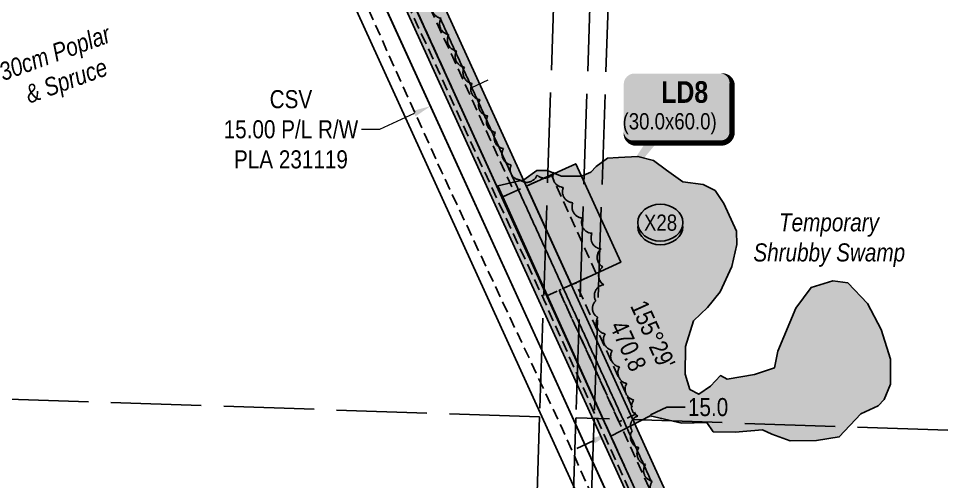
# Model space of a CAD drawing. Extents: x 347027 to 353466, y 6157949 to 6165050.
# Drawn here: x 350198 to 350711, y 6159981 to 6160237 of the extents above; entities that cross this region are included whole.
import ezdxf
from ezdxf.enums import TextEntityAlignment as Align

# ---------------------------------------------------------------- set-up
doc = ezdxf.new("R2010")
doc.units = 0
doc.header["$LTSCALE"] = 5
doc.header["$PDSIZE"] = 20
for name, pattern in [('0', [1, 1, 0]), ('foc-UNSURVEYED', [12.5, 10, -2.5]), ('HIDDEN2', [1.875, 1.25, -0.625]), ('PHANTOM', [25, 12.5, -2.5, 2.5, -2.5, 2.5, -2.5]), ('UG_PIPE', [1.875, 1.25, -0.625])]:
    doc.linetypes.add(name, pattern=pattern)
doc.layers.get('Defpoints').update_dxf_attribs({"color": 9})
for name, color, linetype in [('AS-PIPE-UG', 44, 'UG_PIPE'), ('C-RW', 13, 'Continuous'), ('F-RW', 190, 'Continuous'), ('L-BD', 7, 'Continuous'), ('L-USEC', 7, 'foc-UNSURVEYED'), ('P-CROSSINGS', 250, 'Continuous'), ('P-PROPOSED', 10, 'Continuous'), ('P-PROPOSED-H', 21, 'Continuous'), ('P-TEMP-BLOCKS', 250, 'Continuous'), ('P-TEMP-H', 41, 'Continuous'), ('P-TEMP_LOG DECK', 46, 'Continuous'), ('P-TXT', 4, 'Continuous'), ('P-WORKAREA', 113, 'Continuous'), ('P-WORKAREA-H', 111, 'Continuous'), ('T-BUSH', 110, '0'), ('T-BUSH-T', 110, 'Continuous'), ('T-EXISTING TFA', 220, 'HIDDEN2'), ('WETLAND', 143, 'Continuous'), ('WETLAND - SWAMP - H', 8, 'PHANTOM'), ('WETLAND-T', 146, 'Continuous')]:
    doc.layers.add(name, color=color, linetype=linetype)
doc.layers.add('C-RW-T', color=13, linetype='Continuous', lineweight=9)
doc.styles.add('100L', font='ARIALN.TTF', dxfattribs={"height": 11})
doc.styles.add('80', font='ARIALN.TTF', dxfattribs={"height": 10})
doc.styles.add('80CG', font='ARIALN.TTF', dxfattribs={"height": 10})
doc.styles.add('80L', font='ARIALN.TTF', dxfattribs={"height": 10})
doc.styles.add('BOLD', font='ARIALNB.TTF')
doc.styles.add('Crossing', font='ARIALN.TTF', dxfattribs={"height": 10})
doc.dimstyles.new('Compass 5 000', dxfattribs={"dimscale": 5, "dimtxt": 9, "dimasz": 2, "dimexe": 0.2, "dimexo": 0.0625, "dimgap": 0.5, "dimtad": 0, "dimtih": 1, "dimtoh": 1, "dimzin": 0, "dimdsep": 46, "dimtxsty": '80CG', "dimcen": 0.1, "dimse1": 1, "dimse2": 1, "dimclrd": 256, "dimclrt": 256, "dimaunit": 1, "dimadec": 4, "dimazin": 0, "dimtfac": 0.06, "dimtofl": 0, "dimtmove": 0, "dimatfit": 1, "dimfxl": 0.2, "dimtolj": 1, "dimtzin": 0, "dimlwd": -1, "dimarcsym": 0})

# ---------------------------------------------------------------- blocks, each defined once
blk = doc.blocks.new('*D123')
at = {"layer": 'C-RW-T', "transparency": 16777216}
for p, q in [((350449.3016922963, 6160199.166008034), (350458.4010645263, 6160203.313468102)), ((350417.4747565072, 6160184.659408901), (350398.3046176583, 6160175.921730809)), ((350398.3046176583, 6160175.921730809), (350388.3046176583, 6160175.921730809))]:
    blk.add_line(p, q, dxfattribs=at)
for points in [[(350448.6104489514, 6160200.682570073), (350449.9929356412, 6160197.649445996), (350440.2023200663, 6160195.018547965)], [(350416.7835131623, 6160186.17597094), (350418.1659998521, 6160183.142846863), (350426.5741287372, 6160188.80686897)]]:
    blk.add_solid(points, dxfattribs=at)
at = {"layer": 'Defpoints', "color": 0, "transparency": 16777216}
for p in [(350426.5741287372, 6160188.80686897), (350446.8654836663, 6160180.399816303), (350433.2372923368, 6160174.18813731)]:
    blk.add_point(p, dxfattribs=at)
at = {"layer": 'C-RW-T', "transparency": 16777216, "insert": (350349.2186695002, 6160175.921730809), "char_height": 10, "attachment_point": 5, "style": '80CG'}
blk.add_mtext('\\A1;CSV\\P15.00 P/L R/W\\PPLA 231119', dxfattribs=at)
blk = doc.blocks.new('xing2')
h = blk.add_hatch(color=50)
h.dxf.hatch_style = 1
edge = h.paths.add_edge_path()
edge.add_ellipse((0, 0), major_axis=(-12.5, 0), ratio=0.8162973455633619, start_angle=0, end_angle=360)
h = blk.add_hatch(color=250)
h.dxf.hatch_style = 1
edge = h.paths.add_edge_path()
edge.add_ellipse((0, -2.047489049626165), major_axis=(-12.5, 0), ratio=0.8162973455633619, start_angle=0, end_angle=180)
edge.add_line((12.5, -2.047489049626165), (12.5, 0))
edge.add_ellipse((0, 0), major_axis=(-12.5, 0), ratio=0.8162973455633619, start_angle=0, end_angle=180, ccw=False)
edge.add_line((-12.5, 0), (-12.5, -2.047489049626165))
at = {"color": 250}
blk.add_ellipse((0, 0), major_axis=(-12.5, 0), ratio=0.8162973455633619, dxfattribs=at)
blk.add_ellipse((0, -2.047489049626165), major_axis=(-12.5, 0), ratio=0.8162973455633619, start_param=0, end_param=3.141592653589793, dxfattribs=at)
at = {"color": 250, "style": 'Crossing'}
blk.add_attdef('CROSSING', text='', height=9, dxfattribs=at).set_placement((0.08916442567715421, 0.0199513138486509), align=Align.MIDDLE_CENTER)
at = {"color": 250, "style": 'Crossing', "flags": 1}
for tag, p in [('OWNER', (0.08916442567715421, -12.49201765665748)), ('DESCRIPTION', (0.08916442567715421, -25.770021277247)), ('LOCATION', (0.08916442567715421, -39.30337514164421)), ('DWG_REF', (0.08916442567715421, -52.83672900604233))]:
    blk.add_attdef(tag, text='', height=9, dxfattribs=at).set_placement(p, align=Align.MIDDLE_CENTER)
blk = doc.blocks.new('*U219')
h = blk.add_hatch(color=191)
edge = h.paths.add_edge_path()
edge.add_line((-23.99999999999998, -20), (23.99999999999998, -20))
edge.add_arc((23.99999999999998, -14), 6, 270, 360)
edge.add_line((29.99999999999998, -14), (29.99999999999998, 12.5))
edge.add_arc((23.99999999999998, 12.5), 6, 0, 90)
edge.add_line((23.99999999999998, 18.5), (-23.99999999999998, 18.5))
edge.add_arc((-23.99999999999998, 12.5), 6, 90, 180)
edge.add_line((-29.99999999999998, 12.5), (-29.99999999999998, -14))
edge.add_arc((-23.99999999999998, -14), 6, 180, 270)
at = {"color": 250, "flags": 128}
blk.add_lwpolyline([(-23.99999999999998, -20, 3, 3, 0), (23.99999999999998, -20, 3, 3, 0.414213562373095), (29.99999999999998, -14, 3, 3, 0), (29.99999999999998, 12.5, 3, 0, 0.414213562373095), (23.99999999999998, 18.5, 0, 0, 0), (-23.99999999999998, 18.5, 0, 0, 0.414213562373095), (-29.99999999999998, 12.5, 0, 0, 0), (-29.99999999999998, -14, 0, 3, 0.414213562373095)], format="xyseb", close=True, dxfattribs=at)
at = {"flags": 128}
blk.add_lwpolyline([(-44.15561814868312, -58.75713613791452, 0, 7.5, 0), (-3.398394867633905e-15, 0, 0, 0, 0)], format="xyseb", dxfattribs=at)
at = {"color": 250}
for tag, p, height, style in [('TEMP_AREA_W1_001', (-9.212824010914055, 2.244292974654144), 12, 'BOLD'), ('ENTER_TEXT_001', (-30.65893587994544, -12.47010782646594), 9, '80')]:
    blk.add_attdef(tag, p, '', height=height, dxfattribs=dict(at, style=style))
blk = doc.blocks.new('*D236')
at = {"layer": 'Defpoints', "color": 0, "transparency": 16777216}
for p in [(350539.2478669062, 6160013.737948011), (350545.5892444002, 6159999.843267126), (350532.008683227, 6159993.645250367)]:
    blk.add_point(p, dxfattribs=at)
at = {"layer": 'P-TXT', "transparency": 16777216}
for p, q in [((350548.3452035938, 6160017.889871082), (350557.4425402819, 6160022.041794153)), ((350557.4425402819, 6160022.041794153), (350567.442540281, 6160022.041794153)), ((350516.569969045, 6160003.388008181), (350507.4726323574, 6159999.236085109))]:
    blk.add_line(p, q, dxfattribs=at)
for points in [[(350547.6532164151, 6160019.406093864), (350549.0371907721, 6160016.3736483), (350539.2478669062, 6160013.737948011)], [(350515.8779818662, 6160004.904230963), (350517.2619562233, 6160001.871785399), (350525.6673057331, 6160007.539931252)]]:
    blk.add_solid(points, dxfattribs=at)
at = {"layer": 'P-TXT', "transparency": 16777216, "insert": (350580.1949277306, 6160022.041794153), "char_height": 10, "attachment_point": 5, "style": '80CG'}
blk.add_mtext('\\A1;15.0', dxfattribs=at)

msp = doc.modelspace()

# ---------------------------------------------------------------- hatches: boundary and pattern name
at = {"layer": 'P-PROPOSED-H'}
h = msp.add_hatch(color=256, dxfattribs=at)
h.dxf.hatch_style = 1
h.paths.add_polyline_path([(349071.587695059, 6164537.693803868), (349086.5746355743, 6164537.17075627), (349067.3144586891, 6163985.306783213), (349085.0049456167, 6163919.000198466), (349074.3566629408, 6163607.537617608), (349069.582327014, 6163389.633695203), (349063.6566722145, 6163274.078215285), (349041.7106052457, 6163211.970695144), (349031.0910271434, 6162819.545426222), (349019.0534180521, 6162769.819122177), (349000.8498970688, 6162239.091058022), (348984.9625655333, 6162181.487504966), (349042.7849328308, 6162018.631527645), (349032.9464864926, 6161574.903176269), (349373.228227902, 6160914.37665403), (349533.9405277448, 6160881.02046957), (349622.6700173278, 6160762.61233374), (349747.6093361881, 6160761.904847627), (349747.7773915372, 6160766.902751134), (350146.77323472, 6160764.643382159), (350196.8484843011, 6160654.93929763), (350246.790137143, 6160654.570828808), (350406.6903704909, 6160304.186531629), (350602.1086272931, 6159876.002857098), (350612.6910618935, 6159864.848841377), (350870.1686735692, 6159300.713873299), (351063.1367612949, 6158877.919653248), (351095.8119970816, 6158809.659540432), (351136.6409825057, 6158724.365859018), (351202.1481676832, 6158592.506011025), (351209.7571143057, 6158577.189911848), (351214.2627771116, 6158567.998789966), (351285.680249643, 6158421.816395603), (351300.1828606416, 6158379.243327934), (351284.1610391886, 6158379.770350928), (351271.7905518177, 6158416.084473681), (351212.9108076521, 6158501.531053242), (351199.1800899486, 6158531.604950845), (351197.2291419685, 6158568.702100986), (351081.0212805421, 6158802.617681446), (350856.5263645708, 6159294.487368405), (350600.0885455082, 6159856.344144729), (350589.5060120554, 6159867.498264637), (350393.2550281776, 6160298.065572136), (350237.2614434671, 6160639.64465848), (350187.1525607621, 6160640.014361119), (350137.3887336256, 6160749.700218019), (349762.2749178325, 6160751.824351717), (349762.1068624835, 6160746.826448208), (349615.1363145442, 6160747.658689192), (349525.3405479364, 6160867.489755275), (349363.1742917508, 6160901.147711511), (349017.8696029966, 6161571.42436), (349027.7314903134, 6162016.209933873), (348969.2504004297, 6162180.921195151), (348985.9232811548, 6162241.372956179), (349004.1185802231, 6162771.861308414), (349016.1432954881, 6162821.534349201), (349026.7839568465, 6163214.738707689), (349048.7918134996, 6163277.021093057), (349054.5946778007, 6163390.182050271), (349059.366211367, 6163607.958071046), (349069.9415333659, 6163917.286549954), (349052.2496410448, 6163983.598402325), (349071.587695059, 6164537.693803868), (349086.5746355743, 6164537.17075627)])
at = {"layer": 'P-TEMP-H'}
h = msp.add_hatch(color=256, dxfattribs=at)
h.dxf.hatch_style = 1
h.paths.add_polyline_path([(350504.481184011, 6160089.880278761), (350531.8033338108, 6160102.357646765), (350506.8848778297, 6160156.922349336), (350479.6025265401, 6160144.463121359)])
at = {"layer": 'P-WORKAREA-H'}
h = msp.add_hatch(color=256, dxfattribs=at)
h.dxf.hatch_style = 1
h.paths.add_polyline_path([(350206.1616314862, 6160634.875288082), (350234.0481169186, 6160634.645970215), (350585.3042729364, 6159864.664314708), (350590.8509264909, 6159858.818073904), (350591.8258570667, 6159858.76744925), (350600.0885455082, 6159856.344144729), (350589.5060120554, 6159867.498264637), (350237.2614434671, 6160639.64465848), (350203.8721704588, 6160639.891003995)])
at = {"layer": 'WETLAND - SWAMP - H', "transparency": 33554483}
h = msp.add_hatch(color=256, dxfattribs=at)
h.dxf.hatch_style = 1
h.paths.add_polyline_path([(350548.1199647356, 6160017.208211209), (350526.3604077814, 6160005.96929008), (350463.8536422941, 6160144.699034173), (350478.09909807, 6160147.977736021), (350485.4092466983, 6160153.064086514), (350491.1404762913, 6160153.229321507), (350498.9767773698, 6160150.013650876), (350510.1609373832, 6160150.049297491), (350515.2612121845, 6160152.203939449), (350518.3225095079, 6160155.446995247), (350524.5029364355, 6160159.927176447), (350530.5124664919, 6160160.387234808), (350541.393542583, 6160160.987743017), (350550.064744285, 6160158.65654185), (350557.0991944261, 6160153.410154639), (350566.1808841616, 6160146.788791647), (350577.4063551906, 6160145.391630217), (350584.0964119551, 6160142.142911464), (350588.8962020652, 6160134.824498472), (350595.9332512158, 6160119.540193254), (350596.1480557331, 6160112.089592324), (350593.3428699812, 6160099.963127512), (350586.8619535653, 6160086.009891598), (350579.9457649825, 6160077.206502658), (350572.1285833193, 6160069.811136844), (350567.6618586073, 6160055.629172582), (350567.5266031155, 6160040.424887287), (350570.0669447653, 6160031.894134003), (350575.0211075008, 6160029.168966345), (350581.4880987167, 6160033.657407375), (350587.0540971001, 6160039.553871468), (350590.8372289582, 6160037.655341893), (350605.967160872, 6160040.099140086), (350617.0439229595, 6160043.860083355), (350618.7854812444, 6160053.087885858), (350628.7108037126, 6160076.891618526), (350637.2720079168, 6160088.323633322), (350649.2084555051, 6160092.109363645), (350657.5600510568, 6160090.916144529), (350668.5015604696, 6160079.472799888), (350676.0869467138, 6160065.064698022), (350681.1511091683, 6160048.576309099), (350681.2611064221, 6160034.813088366), (350677.7753924142, 6160026.395399384), (350674.4357922489, 6160022.857520116), (350664.8166209848, 6160018.278200268), (350652.8497206091, 6160005.600800694), (350640.2905791904, 6160003.517920035), (350625.6676757971, 6160003.38313941), (350615.5223574694, 6160007.105845208), (350610.289894377, 6160009.536190372), (350595.1269156553, 6160008.238639883), (350583.0748067013, 6160008.464775058), (350579.487358854, 6160013.523743655), (350565.7324044412, 6160013.127185754)])

# ---------------------------------------------------------------- linework, layer by layer
at = {"layer": 'AS-PIPE-UG', "flags": 128}
for points in [[(350606.233, 6159822.138999992), (350581.856, 6159876.102999992), (350566.294, 6159911.062999992), (350525.4850000005, 6160000.319), (350489.2420000006, 6160081.674999991), (350451.621, 6160162.818999992), (350393.162, 6160290.906999991), (350342.291, 6160403.922999992), (350307.912, 6160478.514), (350271.854, 6160556.686999992), (350225.734, 6160657.228), (350183.694, 6160750.234999992), (350178.989, 6160760.652999992), (350176.652, 6160765.131), (350174.165, 6160767.083999991), (350169.1490000005, 6160767.253), (350159.0260000005, 6160766.920999992), (350131.252, 6160766.155999992), (350038.4340000005, 6160766.883999991), (349962.199, 6160767.153), (349911.572, 6160767.318999992), (349821.1110000005, 6160768.301), (349768.2050000005, 6160768.169999992), (349704.173, 6160766.323999992), (349645.277, 6160766.557), (349615.536, 6160766.893999992), (349602.678, 6160766.994999992), (349595.3540000005, 6160767.123), (349591.057, 6160767.234999992), (349585.535, 6160768.047999992), (349582.122, 6160772.777), (349574.9050000006, 6160783.174999991), (349560.098, 6160802.907999991), (349541.923, 6160826.231999991), (349527.078, 6160845.882999992), (349522.007, 6160852.698999992), (349517.984, 6160857.477999992), (349509.628, 6160859.382999992), (349501.7530000005, 6160861.327999991), (349458.035, 6160870.268999992), (349397.6890000005, 6160882.357999992), (349372.382, 6160887.910999992), (349363.03, 6160889.733999992), (349359.052, 6160890.460999992), (349355.841, 6160893.737999992), (349350.972, 6160902.951999991), (349326.169, 6160951.044999992), (349297.167, 6161008.624999992), (349263.323, 6161077.611999991), (349237.2730000005, 6161132.677999992), (349206.647, 6161191.519999991), (349124.9440000005, 6161351.368), (349033.7720000005, 6161527.890999991), (349019.97, 6161555.458999991), (349012.1600000005, 6161570.786999991), (349010.9340000005, 6161579.501), (349012.873, 6161640.399), (349016.169, 6161754.346999992), (349018.203, 6161852.354999992), (349019.66, 6161927.098), (349021.134, 6162005.990999992), (349020.773, 6162015.834999992), (349016.857, 6162029.395999991), (348976.2150000005, 6162143.454999992), (348970.748, 6162158.468999991), (348968.334, 6162166.274), (348964.911, 6162175.796999992), (348964.2010000005, 6162182.670999992), (348966.936, 6162196.510999992), (348979.042, 6162236.427), (348979.873, 6162248.389), (348980.402, 6162266.584999992), (348981.091, 6162296.203999992), (348982.412, 6162332.920999992), (348996.6580000005, 6162748.658), (348994.563, 6162773.577), (348996.214, 6162780.968999991), (348998.701, 6162789.866999991), (349000.157, 6162796.316999991), (349009.3010000005, 6162832.047999992), (349010.858, 6162838.706999992), (349012.97, 6162849.729999992), (349016.0520000005, 6162901.997999991), (349018.784, 6163063.770999991), (349022.035, 6163145.950999992), (349025.679, 6163219.386999992), (349026.9250000005, 6163230.185), (349029.0680000006, 6163235.561), (349033.709, 6163247.645999991), (349038.683, 6163261.259999991), (349043.091, 6163274.224), (349044.189, 6163284.381), (349045.101, 6163310.608), (349048.614, 6163392.994999992), (349052.321, 6163534.578), (349055.417, 6163647.464999991), (349059.0340000005, 6163750.987999992), (349061.617, 6163816.330999992), (349060.481, 6163826.641999992), (349058.2310000006, 6163843.243999992), (349056.507, 6163864.629999992), (349059.206, 6163928.426999992), (349055.245, 6163953.173999991), (349047.717, 6163973.030999992), (349047.366, 6163984.450999992), (349047.801, 6164003.502999991), (349048.981, 6164029.196999991), (349049.861, 6164060.915999992), (349053.619, 6164118.509999991), (349056.581, 6164219.829), (349059.451, 6164307.085999992), (349063.279, 6164397.643999992), (349064.376, 6164460.371), (349063.394, 6164486.109999992)], [(350087.781386139, 6160907.060372166), (350148.6320000005, 6160782.437), (350167.0890000018, 6160735.804999991), (350259.3720000024, 6160537.733999992), (350318.7940000019, 6160404.907999991), (350371.062, 6160289.010999992), (350432.423, 6160152.888999962), (350498.822, 6160011.449999992), (350561.886, 6159869.689), (350588.7680000018, 6159811.789999962), (351156.225, 6158586.56999997), (351162.181, 6158572.517999992)]]:
    msp.add_lwpolyline(points, dxfattribs=at)
at = {"layer": 'C-RW', "flags": 128}
msp.add_lwpolyline([(349747.7773915372, 6160766.902751138), (350163.3191379512, 6160764.549688705), (350379.6138857551, 6160291.835885401), (350576.9005759403, 6159858.996267303), (350587.4858104116, 6159847.83930048), (351067.4811927514, 6158796.166582496), (351182.416663937, 6158564.812204854), (351184.3541945061, 6158527.970185919), (351199.8156246009, 6158494.105571138), (351258.2644831268, 6158409.284294969), (351268.1393334524, 6158380.296227152), (351284.1610391883, 6158379.770350932), (351271.7905518175, 6158416.084473681), (351212.9108076519, 6158501.531053246), (351199.1800899483, 6158531.604950854), (351197.2291419685, 6158568.702100994), (351081.0212805418, 6158802.617681449), (350600.0885455082, 6159856.344144729), (350589.5060120554, 6159867.498264641), (350393.2550281773, 6160298.06557214), (350175.6855471761, 6160774.477372495), (349592.6219880828, 6160777.779050288)], dxfattribs=at)
at = {"layer": 'F-RW', "flags": 128}
for points in [[(350566.5303737394, 6159845.045915372), (350142.1978789457, 6160774.66700103), (350137.6227242348, 6160784.688450469), (350115.3569159349, 6160834.134494164), (350070.3433857071, 6160932.763261348)], [(350087.1439550819, 6160932.20741954), (350132.2010330427, 6160833.577195737), (350150.4800000005, 6160792.646), (350488.1798678005, 6160053.646182062), (350583.4143965724, 6159844.180000581)]]:
    msp.add_lwpolyline(points, dxfattribs=at)
at = {"layer": 'L-USEC'}
for p, q in [((350514.2080000021, 6160820.957999944), (350486.9279999996, 6160016.740999985)), ((350534.3132337681, 6160820.27593147), (350507.0332363069, 6160016.059006394)), ((350544.3706478889, 6160819.934734438), (350517.0906517013, 6160015.717846818)), ((350486.9279999996, 6160016.740999985), (348876.4599999995, 6160069.968999985)), ((350486.9279999996, 6160016.740999985), (350459.6519999995, 6159212.523999953)), ((350507.0332363069, 6160016.059006394), (350479.7572396977, 6159211.842106269)), ((350517.0906517013, 6160015.717846818), (350489.8146567845, 6159211.500996706)), ((351212.6985544047, 6159992.762387951), (350507.0739734184, 6160016.167021303))]:
    msp.add_line(p, q, dxfattribs=at)
at = {"layer": 'P-PROPOSED', "flags": 128}
for points in [[(349747.7773915372, 6160766.902751134), (350146.77323472, 6160764.643382159), (350196.8484843011, 6160654.93929763), (350246.790137143, 6160654.570828808), (350406.6903704909, 6160304.186531629), (350602.1086272931, 6159876.002857098)], [(350589.5060120554, 6159867.498264637), (350393.2550281776, 6160298.065572136), (350237.2614434671, 6160639.64465848), (350187.1525607621, 6160640.014361119), (350137.3887336256, 6160749.700218019), (349762.2749178325, 6160751.824351717)]]:
    msp.add_lwpolyline(points, dxfattribs=at)
at = {"layer": 'P-PROPOSED'}
msp.add_polyline3d([(350431.7687822564, 6160237.666334519, 915.8256115862982), (350432.1830940982, 6160236.757349844, 915.7463658255103), (350432.5974059401, 6160235.848365169, 915.7000721164782), (350433.0117177819, 6160234.939380494, 915.6715236149481), (350433.4260296238, 6160234.030395818, 915.680790331284), (350433.8403414657, 6160233.121411143, 915.7754082568074), (350434.2546533076, 6160232.212426468, 915.777463579939), (350434.6689651494, 6160231.303441793, 915.7389713300466), (350435.0832769913, 6160230.394457117, 915.6836667456772), (350435.4975888332, 6160229.485472442, 915.7389517738093), (350435.911900675, 6160228.576487767, 915.7343762021716), (350436.3262125169, 6160227.667503091, 915.7232126542345), (350436.7405243587, 6160226.758518416, 915.7674141006855), (350437.1548362006, 6160225.84953374, 915.813763847571), (350437.5691480425, 6160224.940549065, 915.8772617829072), (350437.9834598843, 6160224.031564389, 915.9153976368491), (350438.3977717262, 6160223.122579714, 915.9127802134269), (350438.812083568, 6160222.213595039, 915.9249027621292), (350439.2263954099, 6160221.304610364, 915.9035220801288), (350439.6407072517, 6160220.395625688, 915.8452406190041), (350440.0550190936, 6160219.486641013, 915.8887009683036), (350440.4693309354, 6160218.577656338, 915.8703661762472), (350440.8836427773, 6160217.668671663, 915.860577321653), (350441.2979546192, 6160216.759686987, 915.8559021990719), (350441.7122664611, 6160215.850702312, 915.8387029961489), (350442.1265783029, 6160214.941717637, 915.8229494630502), (350442.5408901448, 6160214.032732962, 915.8350548291471), (350442.9552019867, 6160213.123748286, 915.8539896034769), (350443.3695138285, 6160212.214763611, 915.8677412322193), (350443.7838256704, 6160211.305778936, 915.9031798263107), (350444.1981375122, 6160210.39679426, 915.8957291236148), (350444.6124493541, 6160209.487809584, 915.8632236415352), (350445.026761196, 6160208.578824909, 915.8689530896079), (350445.4410730378, 6160207.669840234, 915.8843895047887), (350445.8553848797, 6160206.760855558, 915.8632989215703), (350446.2696967215, 6160205.851870883, 915.8695589013382), (350446.6840085634, 6160204.942886208, 915.887004150272), (350447.0983204052, 6160204.033901533, 915.8732204907815), (350447.5126322471, 6160203.124916857, 915.879712538848), (350447.926944089, 6160202.215932182, 915.8893672877731), (350448.3412559308, 6160201.306947507, 915.9644552810071), (350448.7555677727, 6160200.397962832, 916.0119088848717), (350449.1698796146, 6160199.488978156, 916.047607269058), (350449.5841914564, 6160198.579993481, 916.0175435027957), (350449.9985032983, 6160197.671008806, 915.9639861661936), (350450.4128151402, 6160196.762024131, 915.9513765741467), (350450.827126982, 6160195.853039455, 915.9834342432023), (350451.2414388239, 6160194.94405478, 915.981213138134), (350451.6557506658, 6160194.035070105, 915.9769547403689), (350452.0700625076, 6160193.126085429, 915.9749003910399), (350452.4843743495, 6160192.217100753, 915.9890515215914), (350452.8986861913, 6160191.308116078, 915.9789725343842), (350453.3129980332, 6160190.399131403, 915.8888660718338), (350453.727309875, 6160189.490146727, 915.8730353181909), (350454.1416217169, 6160188.581162052, 915.8642727329915), (350454.5559335587, 6160187.672177377, 915.8635647393291), (350454.9702454006, 6160186.763192702, 915.8441186020254), (350455.3845572425, 6160185.854208026, 915.8571978412001), (350455.7988690843, 6160184.945223351, 915.8598396310458), (350456.2131809262, 6160184.036238676, 915.8848155409091), (350456.627492768, 6160183.127254001, 915.9026967825373), (350457.0418046099, 6160182.218269325, 915.8943860081947), (350457.4561164518, 6160181.30928465, 915.8836389740462), (350457.8704282937, 6160180.400299975, 915.9518055749799), (350458.2847401355, 6160179.4913153, 915.9794711961489), (350458.6990519774, 6160178.582330624, 915.9935606248989), (350459.1133638193, 6160177.673345949, 915.954876835988), (350459.5276756611, 6160176.764361273, 915.9262838191021), (350459.941987503, 6160175.855376597, 915.9382407429459), (350460.3562993448, 6160174.946391922, 915.9335206047213), (350460.7706111867, 6160174.037407247, 915.9122531661919), (350461.1849230285, 6160173.128422572, 915.8782976214451), (350461.5992348704, 6160172.219437896, 915.8695073081375), (350462.0135467123, 6160171.310453221, 915.9312230101875), (350462.4278585541, 6160170.401468546, 915.9027455424066), (350462.842170396, 6160169.492483871, 915.8793562030211), (350463.2564822378, 6160168.583499195, 915.8726828878278), (350463.6707940797, 6160167.67451452, 915.8121721153843), (350464.0851059215, 6160166.765529845, 915.8477554959579), (350464.4994177634, 6160165.85654517, 915.8393214380055), (350464.9137296053, 6160164.947560494, 915.8304294407452), (350465.3280414472, 6160164.038575819, 915.8414612585607), (350465.742353289, 6160163.129591144, 915.8255044566889), (350466.1566651309, 6160162.220606469, 915.7838034410067), (350466.5709769728, 6160161.311621793, 915.7413839835768), (350466.9852888146, 6160160.402637118, 915.7243383128401), (350467.3996006565, 6160159.493652442, 915.6807187173835), (350467.8139124983, 6160158.584667766, 915.6378076981108), (350468.2282243402, 6160157.675683091, 915.6341965736345), (350468.642536182, 6160156.766698416, 915.6183830651107), (350469.0568480239, 6160155.857713741, 915.5941641101906), (350469.4711598658, 6160154.948729065, 915.5426799427385), (350469.8854717076, 6160154.03974439, 915.527589464514), (350470.2997835495, 6160153.130759715, 915.5146209047542), (350470.7140953913, 6160152.22177504, 915.465363632602), (350471.1284072332, 6160151.312790364, 915.4069974361697), (350471.542719075, 6160150.403805689, 915.4475592070305), (350471.9570309169, 6160149.494821014, 915.4353188752393), (350472.3713427588, 6160148.585836339, 915.3700403454454), (350472.7856546007, 6160147.676851663, 915.3147778010759), (350473.1999664425, 6160146.767866988, 915.1819883316336), (350473.6142782844, 6160145.858882313, 915.070892561731), (350474.0285901263, 6160144.949897638, 914.987059622696), (350474.4429019681, 6160144.040912962, 914.8637341034243), (350474.85721381, 6160143.131928287, 914.7267094930154), (350475.2715256518, 6160142.222943611, 914.6389900073925), (350475.6858374937, 6160141.313958935, 914.5737211778949), (350476.1001493356, 6160140.40497426, 914.465279058098), (350476.5144611774, 6160139.495989585, 914.4074557613889), (350476.9287730193, 6160138.58700491, 914.3497097010113), (350477.3430848611, 6160137.678020234, 914.2610536929675), (350477.757396703, 6160136.769035559, 914.1850203211856), (350478.1717085448, 6160135.860050884, 914.0924700060308), (350478.5860203867, 6160134.951066209, 914.0062921122818), (350479.0003322285, 6160134.042081533, 913.9455890211302), (350479.4146440704, 6160133.133096858, 913.8789350158927), (350479.8289559123, 6160132.224112183, 913.8385146908572), (350480.2432677542, 6160131.315127508, 913.8132892295886), (350480.657579596, 6160130.406142832, 913.802503618651), (350481.0718914379, 6160129.497158157, 913.831277778953), (350481.4862032798, 6160128.588173482, 913.8264094057162), (350481.9005151216, 6160127.679188807, 913.7895627430485), (350482.3148269635, 6160126.770204131, 913.7236547925067), (350482.7291388054, 6160125.861219455, 913.6692039266736), (350483.1434506472, 6160124.95223478, 913.6715828283216), (350483.5577624891, 6160124.043250105, 913.6726221080288), (350483.9720743309, 6160123.134265429, 913.6303162504664), (350484.3863861728, 6160122.225280754, 913.5679760556552), (350484.8006980146, 6160121.316296079, 913.5357590603368), (350485.2150098565, 6160120.407311403, 913.5437939372407), (350485.6293216983, 6160119.498326728, 913.5897034180019), (350486.0436335402, 6160118.589342053, 913.4998761414495), (350486.4579453821, 6160117.680357378, 913.4164055629051), (350486.8722572239, 6160116.771372702, 913.3701020206179), (350487.2865690658, 6160115.862388027, 913.3264601618223), (350487.7008809077, 6160114.953403352, 913.2857343189942), (350488.1151927495, 6160114.044418677, 913.2435901160529), (350488.5295045914, 6160113.135434001, 913.2235905263861), (350488.9438164333, 6160112.226449326, 913.1948349794244), (350489.3581282751, 6160111.317464651, 913.1318957899457), (350489.772440117, 6160110.408479976, 913.0527858323641), (350490.1867519589, 6160109.4994953, 912.969712454113), (350490.6010638007, 6160108.590510624, 912.9100976890514), (350491.0153756426, 6160107.681525949, 912.8816133884129), (350491.4296874844, 6160106.772541274, 912.8901495515898), (350491.8439993263, 6160105.863556598, 912.8486615892828), (350492.2583111681, 6160104.954571923, 912.8455489293385), (350492.67262301, 6160104.045587248, 912.823074563473), (350493.0869348518, 6160103.136602572, 912.7610110291924), (350493.5012466937, 6160102.227617897, 912.73061854341), (350493.9155585356, 6160101.318633222, 912.6996327034492), (350494.3298703774, 6160100.409648547, 912.608024932317), (350494.7441822193, 6160099.500663871, 912.5798795961634), (350495.1584940612, 6160098.591679196, 912.5064659735681), (350495.572805903, 6160097.682694521, 912.4942803802487), (350495.9871177449, 6160096.773709846, 912.516106298491), (350496.4014295868, 6160095.86472517, 912.4720908150155), (350496.8157414286, 6160094.955740495, 912.4269197897083), (350497.2300532705, 6160094.04675582, 912.3876322150666), (350497.6443651124, 6160093.137771145, 912.3165222285005), (350498.0586769542, 6160092.228786469, 912.2222168508699), (350498.4729887961, 6160091.319801793, 912.099424123983), (350498.8873006379, 6160090.410817118, 912.0570721773723), (350499.3016124798, 6160089.501832443, 912.0251226729968), (350499.7159243216, 6160088.592847767, 911.9807624544374), (350500.1302361635, 6160087.683863092, 911.9447245988626), (350500.5445480054, 6160086.774878417, 911.9151892711939), (350500.9588598472, 6160085.865893741, 911.8732711343964), (350501.3731716891, 6160084.956909066, 911.8263987890118), (350501.7874835309, 6160084.047924391, 911.7953627872316), (350502.2017953728, 6160083.138939716, 911.7441512411972), (350502.6161072146, 6160082.22995504, 911.6869826948403), (350503.0304190565, 6160081.320970365, 911.6117943773431), (350503.4447308984, 6160080.41198569, 911.5401503999317), (350503.8590427403, 6160079.503001015, 911.4719546882806), (350504.2733545821, 6160078.594016339, 911.4074441677265), (350504.687666424, 6160077.685031664, 911.3491775955314), (350505.1019782659, 6160076.776046989, 911.3148604583674), (350505.5162901077, 6160075.867062313, 911.291817062826), (350505.9306019496, 6160074.958077637, 911.2667606278496), (350506.3449137914, 6160074.049092962, 911.2558575048208), (350506.7592256333, 6160073.140108287, 911.269653790936), (350507.1735374752, 6160072.231123612, 911.2673438446764), (350507.587849317, 6160071.322138936, 911.2407878890394), (350508.0021611589, 6160070.413154261, 911.1993841717264), (350508.4164730007, 6160069.504169586, 911.1598050875548), (350508.8307848426, 6160068.59518491, 911.1034340675141), (350509.2450966844, 6160067.686200235, 911.0387239638317), (350509.6594085263, 6160066.77721556, 911.0508580904045), (350510.0737203681, 6160065.868230885, 911.068141626475), (350510.48803221, 6160064.959246209, 911.0485312776663), (350510.9023440519, 6160064.050261534, 911.0360366476486), (350511.3166558938, 6160063.141276859, 911.031242534072), (350511.7309677356, 6160062.232292184, 911.004499846143), (350512.1452795775, 6160061.323307508, 911.0232613915699), (350512.5595914194, 6160060.414322833, 911.0218815323639), (350512.9739032612, 6160059.505338158, 911.0332960249683), (350513.3882151031, 6160058.596353482, 911.0101802638417), (350513.8025269449, 6160057.687368806, 911.0069267476788), (350514.2168387868, 6160056.778384131, 911.0356614894101), (350514.6311506287, 6160055.869399456, 911.044617017245), (350515.0454624705, 6160054.960414781, 911.0790741589435), (350515.4597743124, 6160054.051430105, 911.0565041152875), (350515.8740861542, 6160053.14244543, 911.0129545714912), (350516.2883979961, 6160052.233460755, 910.9987369372275), (350516.7027098379, 6160051.324476079, 910.9986988577888), (350517.1170216798, 6160050.415491404, 911.0221281290734), (350517.5313335216, 6160049.506506729, 911.0191820411383), (350517.9456453635, 6160048.597522054, 911.0127121784486), (350518.3599572054, 6160047.688537378, 911.0237814213546), (350518.7742690473, 6160046.779552703, 911.0346047400952), (350519.1885808891, 6160045.870568028, 911.0159410653761), (350519.602892731, 6160044.961583353, 911.0080705076741), (350520.0172045729, 6160044.052598677, 911.0133458552925), (350520.4315164147, 6160043.143614002, 911.0037130752795), (350520.8458282566, 6160042.234629326, 910.9983078219481), (350521.2601400985, 6160041.325644651, 910.9490414079294), (350521.6744519403, 6160040.416659975, 910.9367025052804), (350522.0887637822, 6160039.5076753, 910.9077849906362), (350522.503075624, 6160038.598690625, 910.8858656022817), (350522.9173874659, 6160037.68970595, 910.9381532099815), (350523.3316993077, 6160036.780721274, 911.0402983896568), (350523.7460111496, 6160035.871736599, 911.11475791774), (350524.1603229914, 6160034.962751924, 911.1819101578911), (350524.5746348333, 6160034.053767249, 911.2206065540597), (350524.9889466752, 6160033.144782573, 911.2501754011514), (350525.403258517, 6160032.235797898, 911.2529853399899), (350525.8175703589, 6160031.326813223, 911.253915637988), (350526.2318822008, 6160030.417828547, 911.2943191598986), (350526.6461940426, 6160029.508843872, 911.3178419341795), (350527.0605058845, 6160028.599859197, 911.3236144894494), (350527.4748177264, 6160027.690874522, 911.2691062267747), (350527.8891295682, 6160026.781889846, 911.2190040631865), (350528.3034414101, 6160025.872905171, 911.2129053723372), (350528.717753252, 6160024.963920495, 911.221991622303), (350529.1320650938, 6160024.05493582, 911.2320129563138), (350529.5463769357, 6160023.145951144, 911.2284262416001), (350529.9606887775, 6160022.236966469, 911.2606200584914), (350530.3750006194, 6160021.327981794, 911.2892482018059), (350530.7893124612, 6160020.418997119, 911.3112227500644), (350531.2036243031, 6160019.510012443, 911.2950921601769), (350531.617936145, 6160018.601027768, 911.2869710557628), (350532.0322479868, 6160017.692043093, 911.2995102819359), (350532.4465598287, 6160016.783058418, 911.3270399060395), (350532.8608716705, 6160015.874073742, 911.314943330061), (350533.2751835124, 6160014.965089067, 911.3155667428139), (350533.6894953543, 6160014.056104392, 911.3472644973956), (350534.1038071961, 6160013.147119716, 911.3528622066924), (350534.518119038, 6160012.238135041, 911.3368361682085), (350534.9324308799, 6160011.329150366, 911.3213884829953), (350535.3467427217, 6160010.420165691, 911.2699621546006), (350535.7610545636, 6160009.511181015, 911.2184853564358), (350536.1753664055, 6160008.60219634, 911.2213975123743), (350536.5896782473, 6160007.693211664, 911.2313512780079), (350537.0039900892, 6160006.784226989, 911.201788928403), (350537.418301931, 6160005.875242313, 911.174992628113), (350537.8326137729, 6160004.966257638, 911.1587457372418), (350538.2469256147, 6160004.057272963, 911.1349789568851), (350538.6612374566, 6160003.148288288, 911.1026707557021), (350539.0755492985, 6160002.239303612, 911.0715373724825), (350539.4898611403, 6160001.330318937, 911.0055157223683), (350539.9041729822, 6160000.421334262, 910.986959090139), (350540.318484824, 6159999.512349587, 910.9521519527603), (350540.7327966659, 6159998.603364911, 910.9118124103204), (350541.1471085078, 6159997.694380236, 910.9219469928978), (350541.5614203496, 6159996.785395561, 910.9657166373713), (350541.9757321915, 6159995.876410885, 910.9798586521047), (350542.3900440334, 6159994.96742621, 910.9355099395848), (350542.8043558752, 6159994.058441535, 910.876921778128), (350543.2186677171, 6159993.14945686, 910.8969088415158), (350543.632979559, 6159992.240472184, 910.885422728493), (350544.0472914008, 6159991.331487508, 910.83713865689), (350544.4616032427, 6159990.422502833, 910.7765780520592), (350544.8759150845, 6159989.513518158, 910.8028456520725), (350545.2902269264, 6159988.604533482, 910.7812084576452), (350545.7045387683, 6159987.695548807, 910.7374746555579), (350546.1188506101, 6159986.786564132, 910.6631513722036), (350546.533162452, 6159985.877579457, 910.6036855501875), (350546.9474742938, 6159984.968594781, 910.5705671712749), (350547.3617861357, 6159984.059610106, 910.5681647850822), (350547.7760979775, 6159983.150625431, 910.5521601595366), (350548.1904098194, 6159982.241640756, 910.4735635693191), (350548.6047216612, 6159981.33265608, 910.426655640252), (350549.0190335031, 6159980.423671405, 910.3846095523375)], dxfattribs=at)
at = {"layer": 'P-TEMP_LOG DECK'}
msp.add_lwpolyline([(350504.481184011, 6160089.880278761), (350531.8033338108, 6160102.357646765), (350506.8848778297, 6160156.922349336), (350479.6025265401, 6160144.463121359)], close=True, dxfattribs=at)
at = {"layer": 'P-WORKAREA', "flags": 128}
msp.add_lwpolyline([(350206.1616314862, 6160634.875288082), (350234.0481169186, 6160634.645970215), (350585.3042729364, 6159864.664314708), (350590.8509264909, 6159858.818073904), (350591.8258570667, 6159858.76744925), (350600.0885455082, 6159856.344144729), (350589.5060120554, 6159867.498264637), (350237.2614434671, 6160639.64465848), (350203.8721704588, 6160639.891003995)], close=True, dxfattribs=at)
at = {"layer": 'T-BUSH', "flags": 128}
msp.add_lwpolyline([(350257.1565180607, 6160772.291679855, 0.52056705), (350247.175450936, 6160771.676619653, 0.52056705), (350237.1943838113, 6160771.06155945, 0.52056705), (350231.8523919539, 6160763.947678289, 0.52056705), (350226.7690972215, 6160756.540711632, 0.52056705), (350217.9779284164, 6160755.586723943, 0.52056705), (350222.7048513624, 6160746.774448445, 0.52056705), (350227.4317743084, 6160737.962172954, 0.52056705), (350228.1661987754, 6160729.858184628, 0.52056705), (350220.6964589463, 6160723.20965195, 0.52056705), (350214.2409654165, 6160716.336521982, 0.52056705), (350218.2054706253, 6160707.15596109, 0.52056705), (350222.1699758334, 6160697.975400181, 0.52056705), (350226.2709922772, 6160688.856063281, 0.52056705), (350230.4900710569, 6160679.789676225, 0.52056705), (350234.7091498371, 6160670.723289169, 0.52056705), (350238.9282286162, 6160661.656902121, 0.52056705), (350243.1473073958, 6160652.590515057, 0.52056705), (350247.3663861754, 6160643.524128, 0.52056705), (350251.5854649551, 6160634.457740953, 0.52056705), (350255.8045437348, 6160625.391353888, 0.52056705), (350260.0236225144, 6160616.324966832, 0.52056705), (350264.2427012946, 6160607.258579777, 0.52056705), (350268.4617800737, 6160598.19219272, 0.52056705), (350272.6808588533, 6160589.125805664, 0.52056705), (350276.8999376335, 6160580.059418608, 0.52056705), (350281.1190164126, 6160570.99303156, 0.52056705), (350289.2726476156, 6160572.09831397, 0.52056705), (350298.4946246431, 6160575.96550154, 0.52056705), (350304.5525842371, 6160570.654752417, 0.52056705), (350309.4322625785, 6160561.926136302, 0.52056705), (350314.3119409189, 6160553.197520186, 0.52056705), (350319.1916192602, 6160544.468904071, 0.52056705), (350324.0712976005, 6160535.740287956, 0.52056705), (350328.9509759419, 6160527.01167184, 0.52056705), (350329.7984954985, 6160519.288669935, 0.52056705), (350321.3914397125, 6160513.873744912, 0.52056705), (350312.9843839266, 6160508.458819888, 0.52056705), (350311.4400350995, 6160501.001533099, 0.52056705), (350315.5183017579, 6160491.870939421, 0.52056705), (350319.5965684162, 6160482.740345727, 0.52056705), (350323.6748350746, 6160473.60975204, 0.52056705), (350327.9471974347, 6160464.568897025, 0.52056705), (350332.2614148625, 6160455.547393382, 0.52056705), (350336.5756322904, 6160446.525889738, 0.52056705), (350340.8898497183, 6160437.504386095, 0.52056705), (350345.2040671461, 6160428.482882452, 0.52056705), (350349.518284574, 6160419.461378809, 0.52056705), (350353.8325020018, 6160410.439875166, 0.52056705), (350358.0850024095, 6160401.390374079, 0.52056705), (350362.031524743, 6160392.20206838, 0.52056705), (350365.978047077, 6160383.013762689, 0.52056705), (350369.9245694111, 6160373.825456999, 0.52056705), (350373.8710917457, 6160364.637151308, 0.52056705), (350377.8176140792, 6160355.448845617, 0.52056705), (350381.7641364133, 6160346.260539927, 0.52056705), (350385.8648682632, 6160337.14093264, 0.52056705), (350390.0562926431, 6160328.061727737, 0.52056705), (350394.2477170229, 6160318.982522834, 0.52056705), (350398.4391414032, 6160309.903317939, 0.52056705), (350402.6305657825, 6160300.824113028, 0.52056705), (350406.8219901623, 6160291.744908125, 0.52056705), (350411.0134145421, 6160282.665703223, 0.52056705), (350415.2048389219, 6160273.58649832, 0.52056705), (350419.3962633022, 6160264.507293426, 0.52056705), (350423.6822466101, 6160255.472537778, 0.52056705), (350427.9988711308, 6160246.452185637, 0.52056705), (350432.3154956521, 6160237.431833496, 0.52056705), (350436.6321201729, 6160228.411481355, 0.52056705), (350440.9487446937, 6160219.391129214, 0.52056705), (350445.2653692139, 6160210.370777082, 0.52056705), (350449.5819937347, 6160201.350424932, 0.52056705), (350453.8986182555, 6160192.330072791, 0.52056705), (350458.2152427762, 6160183.30972065, 0.52056705), (350462.531867297, 6160174.289368509, 0.52056705), (350466.8484918183, 6160165.269016368, 0.52056705), (350471.165116339, 6160156.248664227, 0.52056705), (350475.8283736894, 6160147.984381637, 0.52056705), (350485.480041799, 6160150.600734574, 0.52056705), (350494.7490762983, 6160152.241597921, 0.52056705), (350500.047960584, 6160143.760924275, 0.52056705), (350505.3468448686, 6160135.280250639, 0.52056705), (350510.6457291542, 6160126.799577001, 0.52056705), (350515.9446134388, 6160118.318903365, 0.52056705), (350520.9103778958, 6160109.724550154, 0.52056705), (350521.9013605774, 6160099.773773636, 0.52056705), (350522.4056273355, 6160089.910175543, 0.52056705), (350518.0223836737, 6160080.922006931, 0.52056705), (350519.1366182739, 6160071.819056747, 0.52056705), (350523.1408785286, 6160062.655765872, 0.52056705), (350527.1451387823, 6160053.492474981, 0.52056705), (350531.1493990365, 6160044.329184097, 0.52056705), (350535.1536592912, 6160035.165893214, 0.52056705), (350539.1579195449, 6160026.002602329, 0.52056705), (350541.3890826566, 6160017.099362169, 0.52056705), (350538.1760322474, 6160008.934321033, 0.52056705), (350541.8463264626, 6159999.632227708, 0.52056705), (350545.5166206783, 6159990.330134367, 0.52056705), (350549.1869148934, 6159981.028041034, 0.52056705), (350552.8572091081, 6159971.72594771, 0.52056705), (350556.8929131969, 6159962.580278005, 0.52056705), (350561.0900950113, 6159953.503733252, 0.52056705), (350565.2872768263, 6159944.427188481, 0.52056705), (350569.4844586403, 6159935.35064372, 0.52056705), (350573.6816404547, 6159926.274098958, 0.52056705), (350577.8788222692, 6159917.197554195, 0.52056705), (350582.0760040842, 6159908.121009434, 0.52056705), (350586.2731858981, 6159899.04446468, 0.52056705), (350590.4703677126, 6159889.967919909, 0.52056705), (350596.5506226629, 6159885.504209141, 0.52056705), (350605.9007248345, 6159889.050416879, 0.52056705), (350613.5627872047, 6159887.587044855, 0.52056705), (350618.8599129305, 6159879.105272698, 0.52056705), (350624.1570386562, 6159870.623500526, 0.52056705), (350629.454164382, 6159862.141728362, 0.52056705), (350634.7512901078, 6159853.659956206, 0.52056705), (350642.5910263669, 6159848.440137783, 0.52056705), (350652.1092708851, 6159845.373703159, 0.52056705), (350662.0577917632, 6159844.448878804, 0.52056705), (350672.0217893787, 6159843.601086659, 0.52056705), (350681.9857869935, 6159842.753294524, 0.52056705), (350691.949784609, 6159841.905502371, 0.52056705), (350698.0413376432, 6159841.387199276, 0.52056705)], format="xyb", dxfattribs=at)
at = {"layer": 'T-EXISTING TFA', "flags": 128}
for points in [[(350297.9972602026, 6160506.651466307), (350304.7244807697, 6160509.723634607), (350472.7976237807, 6160141.354154991), (350466.0814873748, 6160138.287048578)], [(350530.8290981695, 6160013.985626808), (350497.6973488217, 6160086.780898413), (350506.796757774, 6160090.92236709), (350539.9285071211, 6160018.127095477)], [(350609.6045574723, 6159853.553261942), (350600.0885455082, 6159856.344144729), (350589.5060120554, 6159867.498264639), (350490.9601448457, 6160083.704205985), (350497.6973486525, 6160086.780898336), (350595.8087301143, 6159871.749263308), (350606.3899130574, 6159860.596566845)]]:
    msp.add_lwpolyline(points, close=True, dxfattribs=at)
at = {"layer": 'T-EXISTING TFA'}
msp.add_lwpolyline([(350490.9601448457, 6160083.704205985), (350518.2822946463, 6160096.181573996), (350493.3638386647, 6160150.746276557), (350466.0814873748, 6160138.287048578)], close=True, dxfattribs=at)
at = {"layer": 'WETLAND'}
msp.add_lwpolyline([(350548.1199647356, 6160017.208211203), (350526.3604077814, 6160005.969290074), (350463.8536422941, 6160144.699034173), (350478.09909807, 6160147.977736016), (350485.4092466983, 6160153.064086508), (350491.1404762913, 6160153.229321507), (350498.9767773698, 6160150.013650871), (350510.1609373835, 6160150.049297486), (350515.2612121845, 6160152.203939449), (350518.3225095079, 6160155.446995247), (350524.5029364355, 6160159.927176441), (350530.5124664922, 6160160.387234802), (350541.393542583, 6160160.987743017), (350550.0647442853, 6160158.656541845), (350557.0991944261, 6160153.410154633), (350566.1808841619, 6160146.788791642), (350577.4063551906, 6160145.391630217), (350584.0964119554, 6160142.142911458), (350588.8962020652, 6160134.824498466), (350595.9332512158, 6160119.540193249), (350596.1480557335, 6160112.089592318), (350593.3428699815, 6160099.963127507), (350586.8619535653, 6160086.009891593), (350579.9457649825, 6160077.206502653), (350572.1285833193, 6160069.811136838), (350567.6618586076, 6160055.629172577), (350567.5266031155, 6160040.424887282), (350570.0669447653, 6160031.894133997), (350575.0211075008, 6160029.168966339), (350581.4880987167, 6160033.657407375), (350587.0540971001, 6160039.553871462), (350590.8372289586, 6160037.655341887), (350605.967160872, 6160040.099140081), (350617.0439229595, 6160043.860083349), (350618.7854812444, 6160053.087885852), (350628.710803713, 6160076.89161852), (350637.2720079168, 6160088.323633317), (350649.2084555055, 6160092.109363645), (350657.5600510568, 6160090.916144524), (350668.5015604696, 6160079.472799882), (350676.0869467141, 6160065.064698022), (350681.1511091683, 6160048.576309093), (350681.2611064221, 6160034.81308836), (350677.7753924146, 6160026.395399379), (350674.4357922493, 6160022.85752011), (350664.8166209852, 6160018.278200262), (350652.8497206091, 6160005.600800688), (350640.2905791908, 6160003.517920029), (350625.6676757974, 6160003.383139404), (350615.5223574697, 6160007.105845203), (350610.289894377, 6160009.536190366), (350595.1269156553, 6160008.238639877), (350583.0748067013, 6160008.464775052), (350579.487358854, 6160013.523743649), (350565.7324044412, 6160013.127185749), (350548.1199647356, 6160017.208211203)], close=True, dxfattribs=at)

# ---------------------------------------------------------------- block references
at = {"layer": 'P-CROSSINGS', "xscale": 0.9994927142757499, "yscale": 0.9994927142757499, "zscale": 0.9994927142757499}
msp.add_blockref('xing2', (350553.7846693678, 6160124.256241953), dxfattribs=at).add_auto_attribs({'CROSSING': 'X28'})
at = {"layer": 'P-TEMP-BLOCKS', "xscale": 0.999755, "yscale": 0.999755, "zscale": 0.999755}
msp.add_blockref('*U219', (350563.4889058425, 6160188.382738688), dxfattribs=at).add_auto_attribs({'TEMP_AREA_W1_001': 'LD8', 'ENTER_TEXT_001': '(30.0x60.0)'})

# ---------------------------------------------------------------- texts
at = {"layer": 'L-BD', "color": 6, "style": '80L'}
for s, p in [("155°29'", (350549.6578834371, 6160062.245968837)), ('470.8', (350536.0124059732, 6160056.02641076))]:
    msp.add_text(s, height=9.9973765, rotation=294.5032999999969, dxfattribs=at).set_placement(p, align=Align.MIDDLE)
at = {"layer": 'T-BUSH-T', "insert": (350186.114075361, 6160211.883485341), "char_height": 9.997550000000016, "attachment_point": 1, "rotation": 19.99999999999998, "style": '100L'}
msp.add_mtext_dynamic_manual_height_columns('\\pi0.37972;{\\fArial Narrow|b0|i1|c0|p34;30cm Poplar\\P\\pi9.74986;& Spruce}', width=65.42298633970252, gutter_width=55.01347830218417, heights=[0], dxfattribs=at)
at = {"layer": 'WETLAND-T', "insert": (350604.8140843055, 6160129.448739347), "char_height": 10.00000000000006, "attachment_point": 1, "style": '80L'}
msp.add_mtext_dynamic_manual_height_columns('\\pi14.63468;{\\fArial Narrow|b0|i1|c0|p34;Temporary \\P\\pi0.46687;Shrubby Swamp}', width=83.92147109535017, gutter_width=50.01225300198558, heights=[0], dxfattribs=at)

# ---------------------------------------------------------------- dimensions: what is measured, and where the dimension line sits
at = {"layer": 'C-RW-T', "color": 2}
dim = msp.add_linear_dim(base=(350426.5741287372, 6160188.80686897), p1=(350446.865483666, 6160180.399816304), p2=(350433.2372923371, 6160174.188137309), angle=204.50332235034242, text='CSV\\P15.00 P/L R/W\\PPLA 231119', dimstyle='Compass 5 000', dxfattribs=at)
dim.commit()
dim.dimension.update_dxf_attribs({"geometry": '*D123', "text_midpoint": (350349.2186695002, 6160175.921730809), "dimtype": 161})
at = {"layer": 'P-TXT'}
dim = msp.add_linear_dim(base=(350539.2478669062, 6160013.737948011), p1=(350532.0086832273, 6159993.645250367), p2=(350545.5892444004, 6159999.843267126), angle=24.531427560435368, text='15.0', dimstyle='Compass 5 000', dxfattribs=at)
dim.commit()
dim.dimension.update_dxf_attribs({"geometry": '*D236', "text_midpoint": (350580.1949277306, 6160022.041794153), "dimtype": 161})

doc.saveas('drawing.dxf')
